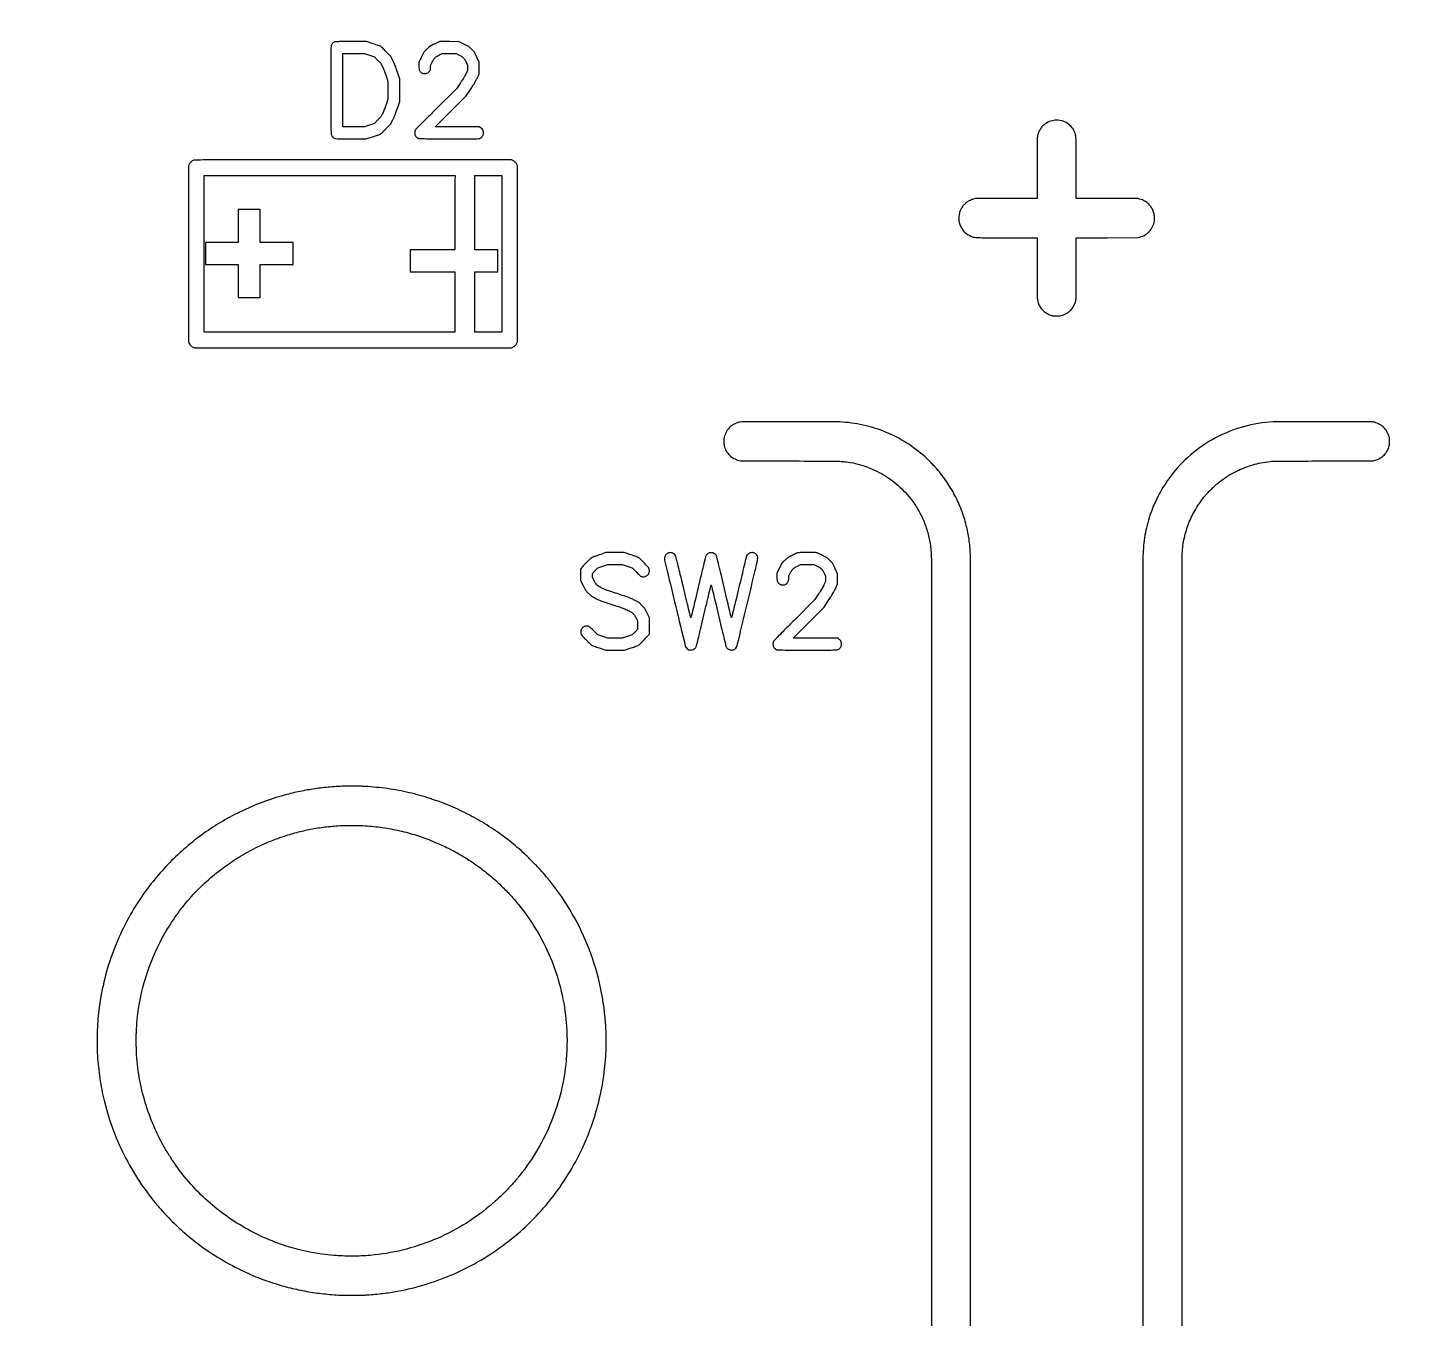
# Model space of a CAD drawing. Extents: x 949 to 24658, y 948 to 49051.
# Drawn here: x 11178 to 18200, y 5901 to 12379 of the extents above; entities that cross this region are included whole.
import ezdxf

# ---------------------------------------------------------------- set-up
doc = ezdxf.new("R2010")
doc.units = 0

msp = doc.modelspace()

# ---------------------------------------------------------------- linework, layer by layer
for points in [[(24557.45501, 40846.15625, -0.000005), (24557.576589, 33590.111823, -0.000003), (24557.572356, 24977, -0.000002), (24557.441941, 13479.946311, -0.000011), (24557.197838, 7129.844974)], [(15911.999293, 4890.31908, 0.000002), (15912.009113, 7290.79815, 0.000002), (15911.999293, 9689.929649, 0.010711), (15910.97974, 9737.5, 0.011373), (15908.481689, 9775.528062, 0.013221), (15904.330905, 9811.531441, 0.013559), (15898.398189, 9846.44037, 0.013326), (15890.552779, 9881.180131, 0.028563), (15866.102484, 9958.608504, 0.029551), (15833.216258, 10031.843384, 0.029498), (15791.863409, 10100.810428, 0.02824), (15742.122407, 10165.490308, 0.012133), (15730.542282, 10178.267251, 0.004587), (15713.768419, 10195.574864, 0.004636), (15696.474295, 10212.772887, 0.010495), (15682.999593, 10225.385142, 0.042361), (15588.739307, 10296.551035, 0.043397), (15484.569392, 10350.159401, 0.043222), (15372.306748, 10385.150698, 0.041335), (15254, 10400.99508, 0.012613), (15212.724818, 10402.039011, 0.000238), (14997.058019, 10401.949988, 0.000083), (14770.337637, 10401.71088, 0.038264), (14755.459597, 10400.55234, 0.074527), (14728.02466, 10391.975963, 0.073031), (14704.097415, 10375.691816, 0.072858), (14685.81671, 10353.176469, 0.073604), (14674.840105, 10326.439945, 0.037197), (14673.057686, 10315.946965, 0.023118), (14672.462298, 10303.467276, 0.023158), (14673.020123, 10291.041649, 0.038642), (14674.774105, 10280.725681, 0.065392), (14684.709675, 10255.577596, 0.068849), (14700.670924, 10234.333079, 0.068488), (14721.882767, 10218.133524, 0.063646), (14747.206105, 10207.773588), (14755.5, 10205.556467), (15007.5, 10204.954004, -0.000166), (15189.354591, 10204.459018, -0.003965), (15240.364631, 10203.89876, -0.014323), (15269.48599, 10202.512785, -0.017662), (15296.5, 10199.48758, -0.053321), (15394.563059, 10174.094233, -0.051582), (15486.212653, 10128.343932, -0.051504), (15566.680916, 10064.725214, -0.052827), (15631.682887, 9986.5, -0.032619), (15664.732622, 9929.119211, -0.034114), (15689.481776, 9868.764125, -0.033986), (15705.86661, 9805.389503, -0.031871), (15713.961616, 9739, -0.014401), (15714.998989, 9703.006321, -0.000002), (15715.022434, 7291.053811, -0.000001), (15715.030987, 4877.751754, -0.015597)], [(16974.752167, 5194.11873, -0.000164), (16974.465078, 5758.578639, -0.000013), (16974.22876, 7282.5, -0.000024), (16974.135421, 8425.268128, -0.000086), (16974.236771, 9158.294178, -0.000009), (16974.421001, 9721.572507, -0.014494), (16974.990455, 9740.982359, -0.039253), (16985.709281, 9818.857255, -0.040141), (17008.429872, 9893.49831, -0.040032), (17042.856625, 9963.733819, -0.0386), (17088.405865, 10028.5, -0.017438), (17100.477796, 10042.126943, -0.006391), (17118.442818, 10060.557182, -0.006391), (17136.873057, 10078.522204, -0.017438), (17150.5, 10090.594135, -0.013181), (17174.253876, 10109.172039, -0.015802), (17197.587198, 10125.333643, -0.015817), (17221.87527, 10139.97655, -0.013253), (17248.5, 10153.986999, -0.020474), (17288.786264, 10171.830865, -0.023264), (17328.735218, 10185.491844, -0.02283), (17370.437287, 10195.578823, -0.018399), (17416, 10202.692451, -0.024929), (17431.235973, 10203.73373, -0.002466), (17467.927471, 10204.227601, -0.001438), (17531.805798, 10204.588688, -0.000149), (17682, 10204.960973), (17933.5, 10205.509273), (17943.5, 10208.259529, 0.064656), (17968.107155, 10218.591451, 0.067838), (17988.81657, 10234.734615, 0.067792), (18004.460948, 10255.842048, 0.064429), (18014.22062, 10280.725681, 0.038256), (18015.987586, 10291.105118, 0.023256), (18016.555815, 10303.545988, 0.023243), (18015.965636, 10316.004079, 0.037783), (18014.181284, 10326.439945, 0.072777), (18003.096651, 10353.392915, 0.074011), (17984.803212, 10375.866143, 0.074107), (17960.781154, 10392.015572, 0.073259), (17933, 10400.538618, 0.035277), (17922.51985, 10401.388272, 0.001276), (17882.379109, 10401.702107, 0.001285), (17817.805543, 10401.876175, 0.000182), (17685, 10401.844511, 0.000308), (17592.476017, 10401.731785, 0.000467), (17512.00625, 10401.50906, 0.000169), (17442.645335, 10401.228853, 0.011741), (17431, 10400.90434, 0.054969), (17282.187438, 10376.7108, 0.054779), (17142.037436, 10320.661212, 0.054795), (17017.438552, 10235.53371, 0.055063), (16914.53366, 10125.5, 0.037248), (16858.918663, 10038.245198, 0.037977), (16817.274623, 9944.255688, 0.037845), (16790.2119, 9844.732761, 0.036445), (16778.020315, 9741, 0.011032), (16777.006036, 9695.051837, 0.000002), (16776.996294, 7295.597669, 0.000002), (16777.00627, 4896.810789, 0.010711)]]:
    msp.add_lwpolyline(points, format="xyb")
for points in [[(12718.69799, 12309.556065, 0.054955), (12712.678438, 12306.630273, 0.057735), (12707.549971, 12302.503687, 0.057285), (12703.468687, 12297.282218, 0.052646), (12700.540998, 12291.124273, 0.082033), (12699.571054, 12285.635459, 0.001083), (12699.256733, 12250.875812, 0.001546), (12699.044238, 12194.735288, 0.000173), (12699, 12067.052412, 0.000209), (12699.071642, 11895.317121, 0.009278), (12699.766158, 11859.50167, 0.048817), (12702.104183, 11842.35263, 0.13897), (12707.925896, 11831.925896, 0.082667), (12715.627624, 11826.422443, 0.089966), (12724.475558, 11823.916145, 0.023244), (12740.59647, 11823.107751, 0.000906), (12800.05515, 11823), (12876.754023, 11823), (12886.127011, 11825.907506, 0.002225), (12908.513434, 11832.961149, 0.003526), (12927.621925, 11839.224461, 0.002506), (12943.090885, 11844.502329, 0.039617), (12948.182723, 11846.73365, 0.059438), (12951.343199, 11848.946988, 0.007593), (12957.450717, 11854.578393, 0.007394), (12965.445685, 11862.406238, 0.003263), (12975.791576, 11872.977051), (12998.717706, 11896.709478), (13009.917041, 11918.604739, 0.006137), (13016.707375, 11932.292, 0.015668), (13021.191246, 11942.416265, 0.012181), (13025.626059, 11954.154673, 0.00253), (13032.808188, 11975), (13044.5, 12009.5), (13044.5, 12066.5), (13044.5, 12123.5), (13033.722549, 12156.5, 0.002726), (13026.990272, 12176.739283, 0.01323), (13022.80644, 12188.093971, 0.015957), (13018.38096, 12198.23724, 0.005206), (13011.222549, 12212.916423), (12999.5, 12236.332847), (12976.5, 12260.308331, 0.002898), (12967.423182, 12269.661013, 0.004034), (12959.182682, 12277.91972, 0.002495), (12952.167117, 12284.769504, 0.051219), (12949.845301, 12286.594292, 0.053931), (12947.161404, 12287.910675, 0.002299), (12937.211099, 12291.471302, 0.00392), (12925.344153, 12295.551996, 0.002778), (12911.967383, 12299.952384), (12877.744163, 12311), (12800.122082, 12310.956107, 0.00065), (12759.260379, 12310.879854, 0.003507), (12737.043455, 12310.653684, 0.003356), (12722.694127, 12310.310606, 0.078161)], [(13240, 12308.633327, 0.012121), (13236.723316, 12307.161941, 0.001645), (13229.946875, 12303.891968, 0.001894), (13221.943499, 12299.959869, 0.001596), (13213.5, 12295.738114), (13192.5, 12285.154151), (13178.9818, 12271.327076), (13165.4636, 12257.5), (13154.283223, 12234.787653, 0.002416), (13149.918665, 12225.812087, 0.003244), (13146.055944, 12217.634434, 0.002242), (13142.893516, 12210.744622, 0.034153), (13141.975572, 12208.287653, 0.053103), (13141.508252, 12205.764858, 0.009631), (13141.232795, 12201.004015, 0.009198), (13141.109735, 12194.894042, 0.005227), (13141.174149, 12187.5, 0.009671), (13141.655478, 12175.006538, 0.055275), (13142.765599, 12168.47237, 0.085423), (13145.074555, 12163.682178, 0.041476), (13149.479197, 12158.479197, 0.038848), (13153.651905, 12154.908997, 0.053777), (13157.916523, 12152.452312, 0.052837), (13162.665851, 12150.933034, 0.035825), (13168.300862, 12150.182504, 0.060739), (13177.426718, 12150.735642, 0.080734), (13185.242971, 12153.526832, 0.082136), (13191.675522, 12158.602231, 0.065394), (13196.735325, 12165.868239, 0.017905), (13198.603406, 12169.817062, 0.051591), (13199.506035, 12172.704533, 0.041467), (13199.89871, 12176.045342, 0.008529), (13200, 12181.982682), (13200, 12191.790618), (13207.899931, 12207.645309, -0.005345), (13212.578278, 12216.788313, -0.02399), (13215.624621, 12221.968422, -0.034363), (13218.601515, 12225.898332, -0.020266), (13222.649931, 12230.179119, -0.019889), (13226.874462, 12233.982536, -0.029568), (13230.882774, 12236.93029, -0.022591), (13235.938684, 12239.891311, -0.006829), (13243.868543, 12243.929119), (13258.237085, 12251), (13292.894936, 12251), (13327.552788, 12251), (13342.526394, 12243.613791, -0.005912), (13351.118767, 12239.248274, -0.024875), (13356.104906, 12236.315789, -0.034307), (13359.957587, 12233.387144, -0.019525), (13364.211051, 12229.363791, -0.019535), (13368.089045, 12225.074508, -0.032055), (13370.979668, 12221.125974, -0.023896), (13373.861025, 12216.094277, -0.006361), (13377.961051, 12207.809634), (13385, 12193.119267), (13385, 12178.960501), (13385, 12164.801735), (13377.186593, 12148.650867, -0.011838), (13372.307165, 12139.145536, -0.011943), (13366.997075, 12129.910285, -0.008973), (13360.056151, 12118.928606, -0.003203), (13349.770466, 12103.5), (13330.167747, 12074.5), (13227.674675, 11972.753295, 0.000522), (13176.116945, 11921.463966, 0.002381), (13146.297986, 11891.453756, 0.001432), (13125.98077, 11870.691979, 0.079358), (13122.856447, 11866.253295, 0.031735), (13121.768354, 11863.617435, 0.029103), (13120.985796, 11860.788279, 0.025515), (13120.462156, 11857.556845, 0.015438), (13120.15711, 11853.691619, 0.012632), (13120.05141, 11849.019814, 0.047547), (13120.336763, 11846.107307, 0.050605), (13121.158202, 11843.392393, 0.015635), (13122.926368, 11839.498004, 0.036187), (13125.505865, 11835.093587, 0.045511), (13128.525431, 11831.458107, 0.043625), (13132.260711, 11828.314934, 0.029474), (13137, 11825.387015, 0.116742), (13141.645501, 11824.141055, 0.003917), (13160.7956, 11823.72399, 0.002853), (13194.900714, 11823.443074, 0.000197), (13291.178553, 11823.237303, 0.000178), (13391.203625, 11823.098532, 0.003147), (13423.540596, 11823.268706, 0.006969), (13440.755958, 11823.707707, 0.079816), (13447.384136, 11825.042534, 0.058758), (13452.565713, 11827.709922, 0.04852), (13457.360963, 11831.665582, 0.048455), (13461.310429, 11836.47774, 0.058164), (13463.983554, 11841.685591, 0.089192), (13466.005632, 11852.790831, 0.093627), (13463.968843, 11863.70396, 0.094304), (13458.111848, 11873.061041, 0.091998), (13449.181872, 11879.709609), (13443.5, 11882.5), (13333.095474, 11883), (13222.690947, 11883.5), (13300.61735, 11961), (13378.543753, 12038.5), (13399.904707, 12070.366189, 0.002749), (13412.331884, 12089.127242, 0.010849), (13419.664958, 12100.879968, 0.013571), (13425.649605, 12111.604142, 0.00625), (13432.88283, 12125.866189), (13444.5, 12149.5), (13444.5, 12179), (13444.5, 12208.5), (13432.233488, 12233.44195), (13419.966977, 12258.383901), (13406.200051, 12272.150826), (13392.433126, 12285.917751), (13367.466563, 12298.208876), (13342.5, 12310.5), (13294, 12310.722288), (13245.5, 12310.944576)], [(12893.107048, 12242.985119), (12917.878478, 12234.970238), (12933.593546, 12218.575299), (12949.308614, 12202.18036), (12958.1396, 12184.84018, -0.008423), (12963.266187, 12174.340118, -0.01572), (12967.002326, 12165.647058, -0.012449), (12970.702239, 12155.497902, -0.003474), (12975.985293, 12139.434078), (12985, 12111.368155), (12985, 12066.585029), (12985, 12021.801902), (12976.135054, 11994.650951, -0.003948), (12971.111891, 11979.668319, -0.011154), (12967.289387, 11969.315356, -0.013491), (12963.44497, 11960.297468, -0.008564), (12958.507655, 11950), (12949.745201, 11932.5), (12933.800029, 11915.795902), (12917.854856, 11899.091803), (12893.019693, 11891.045902), (12868.184529, 11883), (12813.592265, 11883), (12759, 11883), (12759, 12067), (12759, 12251), (12813.667809, 12251), (12868.335618, 12251)], [(16336, 11915.900022, 0.081264), (16306.847475, 11908.99293, 0.078375), (16281.009166, 11893.107156, 0.076682), (16260.870878, 11869.680466, 0.072861), (16248.29697, 11840.870971, 0.059733), (16247.217879, 11833.570059, 0.003711), (16246.779998, 11811.671231, 0.002433), (16246.48505, 11773.392674, 0.000226), (16246.259108, 11678.774168), (16245.957503, 11523.048337), (16090.228751, 11522.738224), (15934.5, 11522.428111), (15926.5, 11520.141761, 0.024677), (15918.321079, 11517.361115, 0.016056), (15909.164006, 11513.390178, 0.01615), (15900.444263, 11508.921519, 0.028989), (15893.648482, 11504.624479, 0.04542), (15881.034971, 11493.726143, 0.040917), (15870.103828, 11480.363788, 0.041051), (15861.52824, 11465.448868, 0.046515), (15855.920938, 11449.933168, 0.097165), (15853.615943, 11411.629838, 0.098073), (15865.979396, 11375.432996, 0.098185), (15891.189891, 11346.71214, 0.097631), (15925.5, 11329.71289, 0.048715), (15938.439561, 11327.518234, 0.01226), (15959.819104, 11326.531152, 0.004983), (15998.245689, 11326.083401, 0.000421), (16097.223766, 11326), (16246, 11326), (16246, 11174.63099, 0.000365), (16246.079838, 11065.229792, 0.007232), (16246.613833, 11031.699127, 0.024623), (16248.067558, 11013.48076, 0.050021), (16251.323675, 10999.5, 0.056316), (16260.585019, 10979.893464, 0.054721), (16274.063235, 10962.639058, 0.054813), (16290.939488, 10948.744279, 0.056896), (16310.228802, 10939.051982, 0.015498), (16318.918979, 10936.162903, 0.032332), (16325.869116, 10934.569821, 0.029452), (16333.363869, 10933.804245, 0.010836), (16344, 10933.578342, 0.027595), (16359.549944, 10934.44399, 0.041764), (16372.840732, 10937.058919, 0.043254), (16385.168418, 10941.758275, 0.032605), (16397.787589, 10948.913964, 0.053686), (16414.639597, 10962.774271, 0.056378), (16427.843, 10979.695737, 0.05591), (16437.017315, 10999.271581, 0.05127), (16441.963997, 11020.973766, 0.028188), (16442.446477, 11028.352455, 0.000581), (16442.733963, 11065.339924, 0.00117), (16442.937665, 11113.050523, 0.000482), (16443, 11177.693565), (16443, 11325.939599), (16597.25, 11326.228971), (16751.5, 11326.518343), (16761.5, 11329.260106, 0.07374), (16790.546184, 11342.051055, 0.079751), (16813.755159, 11362.455847, 0.080765), (16829.198144, 11388.857499, 0.078321), (16835.694361, 11419.07525, 0.050698), (16834.736427, 11439.94186, 0.054347), (16829.57395, 11459.683761, 0.054299), (16820.273531, 11477.864412, 0.05045), (16807.075999, 11494.112908, 0.032944), (16797.271338, 11502.746397, 0.034396), (16786.552478, 11509.881969, 0.033238), (16774.618154, 11515.678095, 0.027037), (16761.175433, 11520.30667), (16753.5, 11522.493375), (16598.280188, 11522.767998), (16443.060376, 11523.042621), (16442.719831, 11677.271311, 0.000278), (16442.407272, 11790.389081, 0.007395), (16441.861032, 11820.553031, 0.029031), (16440.371144, 11836.890659, 0.046282), (16437.019266, 11850.5, 0.082162), (16421.674892, 11878.725822, 0.083784), (16398.144999, 11900.28525, 0.082999), (16368.637869, 11913.07239, 0.078606)], [(12010.5, 11714.963676, 0.059664), (12002.726445, 11711.399629, 0.05419), (11995.733613, 11706.002124, 0.053946), (11990.035568, 11699.201207, 0.057959), (11986.083938, 11691.494798), (11984, 11685.924975), (11984, 11245), (11984, 10804.075025), (11986.083938, 10798.505202, 0.058216), (11990.106774, 10790.669798, 0.055853), (11995.875807, 10783.851264, 0.055996), (12002.995252, 10778.493693, 0.059139), (12011, 10774.965931, 0.073475), (12020.409906, 10773.541122, 0.000358), (12117.459793, 10773.262368, 0.000589), (12284.83764, 10773.098695, 0.000032), (12812, 10773.238435), (13606.5, 10773.5), (13613.224765, 10776.685652, 0.043292), (13619.179184, 10780.165911, 0.043327), (13624.443606, 10784.618657, 0.043063), (13628.889855, 10789.939827, 0.041689), (13632.413459, 10796), (13635.5, 10802.5), (13635.5, 11245), (13635.5, 11687.5), (13632.413459, 11694, 0.041689), (13628.889855, 11700.060173, 0.043063), (13624.443606, 11705.381343, 0.043327), (13619.179184, 11709.834089, 0.043292), (13613.224765, 11713.314348), (13606.5, 11716.5), (12811.5, 11716.695135, 0.000033), (12291.10941, 11716.788068, 0.000568), (12119.799504, 11716.612483, 0.000296), (12019.163869, 11716.33539, 0.07699)], [(13322.625, 11634.875, 0.048494), (13322.368923, 11632.33515, 0.000055), (13322.183594, 11578.802828, 0.000519), (13322.045007, 11518.906684, 0.000319), (13322, 11448.379309), (13322, 11265.008619), (13209.75, 11264.754309), (13097.5, 11264.5), (13097.241461, 11209.75), (13096.982922, 11155), (13209.491461, 11155), (13322, 11155), (13322, 11003.5), (13322, 10852), (12692, 10852), (12062, 10852), (12062, 11245), (12062, 11638), (12692.625, 11638), (13323.25, 11638)], [(13557, 11245), (13557, 10852), (13489.5, 10852), (13422, 10852), (13422, 11003.5), (13422, 11155), (13480, 11155), (13538, 11155), (13538, 11210), (13538, 11265), (13480, 11265), (13422, 11265), (13421.986345, 11449.25, 0.000306), (13421.937715, 11520.054533, 0.000502), (13421.799577, 11580.0375, 0.000039), (13421.617278, 11633.894667, 0.064683), (13421.369714, 11635.75), (13420.766737, 11638), (13488.883369, 11638), (13557, 11638)], [(14070.5, 9741.573233, 0.001321), (14038.407934, 9730.591673, 0.007396), (14021.328333, 9724.412531, 0.012346), (14010.87496, 9720.1569, 0.061332), (14005.424377, 9716.935291, 0.025125), (14002.393598, 9714.348278, 0.002735), (13995.753335, 9708.008178, 0.003345), (13987.934552, 9700.358944, 0.002694), (13979.629153, 9692.034982, 0.002926), (13968.836922, 9680.972717, 0.012055), (13962.507636, 9674.083759, 0.01963), (13958.542009, 9669.177009, 0.050607), (13956.204776, 9665.272061), (13953.5, 9659.5), (13953.5, 9632.196084), (13953.5, 9604.892168), (13965.978445, 9580.196084), (13978.456891, 9555.5), (13991.978445, 9541.645136, 0.004431), (13997.41228, 9536.175176, 0.005538), (14002.556168, 9531.199535, 0.004522), (14006.950326, 9527.116986, 0.042151), (14009, 9525.541411, 0.020704), (14011.334708, 9524.174389, 0.001632), (14017.698092, 9520.820664, 0.002216), (14025.32243, 9516.877045, 0.001695), (14033.695633, 9512.628759), (14054.891266, 9501.964969), (14115.195633, 9482.357931, -0.000962), (14152.023445, 9470.305543, -0.007531), (14169.059772, 9464.407983, -0.015135), (14180.668116, 9459.790393, -0.013282), (14192.5, 9454.286199, -0.005001), (14202.294584, 9449.286368, -0.022215), (14207.881365, 9446.039837, -0.031751), (14212.152541, 9442.897321, -0.01893), (14216.833025, 9438.660753, -0.017349), (14221.134217, 9434.158736, -0.033795), (14224.180045, 9430.236909, -0.025476), (14227.16722, 9425.274105, -0.006155), (14231.583025, 9416.762496), (14239, 9402.024992), (14239, 9380.123941), (14239, 9358.222889), (14225.75, 9344.665114), (14212.5, 9331.107338), (14187.224456, 9323.053669), (14161.948913, 9315), (14126.202401, 9315), (14090.45589, 9315), (14065.385144, 9323.371396), (14040.314397, 9331.742793), (14020.145184, 9351.621396, 0.00596), (14005.407382, 9365.804519, 0.041163), (13997.559276, 9372.048085, 0.080911), (13991.201941, 9374.950406, 0.065455), (13983.760727, 9375.969278, 0.096881), (13972.184829, 9373.769335, 0.10022), (13962.447808, 9367.379681, 0.100446), (13955.978809, 9357.719413, 0.097771), (13953.705882, 9346.206795, 0.064189), (13954.74194, 9338.169625, 0.088287), (13957.788744, 9331.570153, 0.039407), (13964.638429, 9323.226948, 0.004145), (13982.301492, 9305.173663, 0.003255), (13991.826759, 9295.721933, 0.004635), (14000.419813, 9287.460199, 0.002641), (14007.761297, 9280.604537, 0.067011), (14010, 9279.032897, 0.034688), (14012.532887, 9277.935283, 0.001343), (14022.165625, 9274.561557, 0.00239), (14033.602817, 9270.651453, 0.001683), (14046.5, 9266.359234), (14079.5, 9255.5), (14126.5, 9255.5), (14173.5, 9255.5), (14207, 9266.35391, 0.002502), (14220.125042, 9270.679085, 0.003474), (14231.837789, 9274.694682, 0.002159), (14241.644919, 9278.18091, 0.043639), (14244.511623, 9279.506366, 0.068444), (14250.708675, 9284.28605, 0.002569), (14271.226104, 9305.360829, 0.002619), (14291.492232, 9326.61432, 0.0667), (14296.151958, 9333.097661), (14298.5, 9337.5), (14298.5, 9377.008268), (14298.5, 9416.516535), (14287, 9440.480947), (14275.5, 9464.445359), (14261.155992, 9479.135966), (14246.811983, 9493.826573), (14224.155992, 9505.471599, 0.005405), (14214.748613, 9510.17908, 0.005363), (14205.217698, 9514.69442, 0.005269), (14196.799683, 9518.46548, 0.020743), (14191.5, 9520.515848, 0.003005), (14180.058641, 9524.32848, 0.000174), (14144.972179, 9535.773133, 0.00028), (14110.339921, 9547.034885, 0.001039), (14088.5, 9554.073187, -0.019541), (14083.420739, 9555.920115, -0.006212), (14076.003125, 9559.05849, -0.00619), (14067.816277, 9562.764329, -0.006856), (14060, 9566.551153, -0.015387), (14044.528318, 9574.915946, -0.060368), (14035.885666, 9581.445279, -0.063148), (14029.247157, 9589.703709, -0.017874), (14021.103639, 9604.086014), (14013, 9619.672028), (14013, 9630.099411), (14013, 9640.526794), (14026.75, 9654.194334), (14040.5, 9667.861873), (14065.470303, 9676.430937), (14090.440605, 9685), (14126.470303, 9685.009407), (14162.5, 9685.018813), (14187.751445, 9676.374112), (14213.002889, 9667.729412), (14232.251445, 9648.056819, 0.005918), (14247.026291, 9633.309741, 0.046013), (14254.588318, 9627.186339, 0.09043), (14260.959279, 9624.429941, 0.057745), (14269, 9623.520687, 0.060338), (14277.475416, 9624.570924, 0.072967), (14284.883391, 9627.61161, 0.073967), (14291.029275, 9632.610415, 0.064321), (14295.800193, 9639.40998, 0.025576), (14297.21357, 9642.473749, 0.046754), (14297.993707, 9645.110659, 0.037427), (14298.366201, 9648.215828, 0.011106), (14298.473181, 9653, 0.010974), (14298.370711, 9657.699513, 0.035646), (14298.013226, 9660.794093, 0.045959), (14297.27934, 9663.36438, 0.02939), (14295.987211, 9666.191172, 0.066706), (14291.278361, 9672.776995, 0.002911), (14271.764842, 9693.317757, 0.003264), (14252.181257, 9713.428965, 0.056664), (14245.071596, 9719.165992, 0.050464), (14241.859717, 9720.776983, 0.003193), (14231.959038, 9724.477405, 0.004564), (14219.863603, 9728.785484, 0.00308), (14205.99051, 9733.48898), (14171.337829, 9745), (14125.918914, 9744.982815), (14080.5, 9744.96563)], [(14394.492278, 9743.20304, 0.065365), (14387.407146, 9739.662034, 0.067038), (14381.544036, 9734.437274, 0.066888), (14377.261921, 9727.836111, 0.064592), (14374.811291, 9720.260715, 0.020621), (14374.325261, 9716.876305, 0.035978), (14374.241783, 9714.044668, 0.031953), (14374.56562, 9711.010801, 0.012818), (14375.378202, 9706.915138, 0.003632), (14387.880175, 9653.219754, 0.000175), (14430.888559, 9474.667352, 0.000015), (14478.551168, 9277.123312, 0.049046), (14480.21958, 9272.327533, 0.105075), (14486.958004, 9263.318411, 0.09293), (14497.061523, 9257.345605, 0.093174), (14508.61819, 9255.447913, 0.106349), (14519.5, 9258.052797, 0.049496), (14524.35312, 9261.000108, 0.042789), (14528.795512, 9264.977362, 0.043644), (14532.404175, 9269.552669, 0.058283), (14534.770394, 9274.279021, 0.027716), (14536.022622, 9278.4402, 0.000128), (14546.657977, 9322.541866, 0.000606), (14558.676236, 9372.701142, 0.000383), (14572.581384, 9431.246481, -0.000301), (14586.391403, 9489.43361, -0.000502), (14598.10055, 9538.418467, -0.00001), (14608.754787, 9582.788939, -0.344845), (14609.016231, 9582.996481, -0.348581), (14609.277748, 9582.791834, -0.00001), (14620.051494, 9537.981779, -0.000499), (14631.892043, 9488.513173, -0.000299), (14645.858164, 9429.75, 0.000476), (14659.913959, 9370.702326, 0.000761), (14672.044065, 9320.29837, 0.000132), (14682.853099, 9275.733793, 0.043169), (14683.991099, 9272.350834, 0.075805), (14687.7653, 9266.358979, 0.059743), (14693.444806, 9261.19363, 0.058206), (14700.353041, 9257.398098, 0.063644), (14707.746038, 9255.439301, 0.059148), (14712.68626, 9255.371486, 0.03964), (14718.24735, 9256.404542, 0.038656), (14723.758535, 9258.355199, 0.046328), (14728.559769, 9261.041122, 0.147792), (14735.519124, 9269.741077, 0.028992), (14741.954475, 9288.949696, 0.007299), (14752.194198, 9328.933742, 0.000228), (14791.619499, 9493.12687, 0.00022), (14830.185726, 9654.378817, 0.006443), (14839.472639, 9695.63145, 0.023551), (14842.849238, 9716.363336, 0.133492), (14841.180835, 9727.324098, 0.055446), (14838.670789, 9731.635189, 0.037072), (14834.936382, 9735.961139, 0.036873), (14830.569273, 9739.721123, 0.051992), (14826.149166, 9742.330147, 0.065285), (14820.315623, 9744.127983, 0.0483), (14813.574303, 9744.614495, 0.047847), (14806.788256, 9743.795532, 0.060262), (14800.818397, 9741.709915, 0.038601), (14796.532908, 9739.177948, 0.042027), (14792.816729, 9736.080661, 0.042265), (14789.688412, 9732.422614, 0.039907), (14787.151989, 9728.222196, 0.055621), (14786.018128, 9725.138451, 0.000142), (14775.000197, 9680.296952, 0.000893), (14762.674737, 9629.681987, 0.000557), (14748.396506, 9570.299344, -0.000441), (14734.205489, 9511.219315, -0.000739), (14722.163217, 9461.600948, -0.000027), (14711.236697, 9416.879123, -0.611141), (14710.901965, 9416.799344, -0.118649), (14710.568861, 9417.452786, -0.000015), (14699.836363, 9462.237932, -0.000416), (14688.007963, 9511.784588, -0.000251), (14674.073465, 9570.5, 0.000474), (14660.056739, 9629.445034, 0.000758), (14647.964394, 9679.746174, 0.000129), (14637.183867, 9724.242975, 0.043932), (14636.0665, 9727.550805, 0.046079), (14633.673372, 9731.873062, 0.044496), (14630.504196, 9735.738939, 0.043671), (14626.639707, 9739.046422, 0.041054), (14622.181603, 9741.709915, 0.021435), (14618.910468, 9743.145743, 0.040564), (14616.153023, 9743.96761, 0.037089), (14613.140006, 9744.375145, 0.015076), (14609, 9744.5, 0.015076), (14604.859994, 9744.375145, 0.037089), (14601.846977, 9743.96761, 0.040564), (14599.089532, 9743.145743, 0.021435), (14595.818397, 9741.709915, 0.041087), (14591.354426, 9739.04251, 0.043786), (14587.48825, 9735.731146, 0.044686), (14584.325378, 9731.865295, 0.046596), (14581.949968, 9727.550805, 0.043113), (14580.83992, 9724.245249, 0.000126), (14570.065488, 9679.746174, 0.000743), (14557.978757, 9629.445046, 0.000465), (14543.965544, 9570.5, -0.000266), (14530.031794, 9511.785647, -0.00044), (14518.200508, 9462.242399, -0.000016), (14507.463617, 9417.462956, -0.125891), (14507.121233, 9416.814549, -0.601309), (14506.777218, 9416.901753, -0.000028), (14495.813737, 9461.757003, -0.000755), (14483.73276, 9511.521795, -0.00045), (14469.5, 9570.772683, 0.000326), (14448.798839, 9657.046008, 0.002339), (14438.584627, 9698.636276, 0.002182), (14431.986298, 9724.491746, 0.071648), (14429.5, 9730.417206, 0.085393), (14422.954517, 9738.021479, 0.085089), (14414.236464, 9743.012468, 0.085212), (14404.365214, 9744.810402, 0.08598)], [(15042.341311, 9743.565566, 0.039996), (15037.461145, 9741.599003, 0.001168), (15017.576166, 9731.614147, 0.001356), (14997.973635, 9721.646882, 0.033095), (14992.730432, 9718.509104, 0.032188), (14991.557443, 9717.580188, 0.001354), (14987.618653, 9714.00635, 0.00233), (14982.97899, 9709.733836, 0.001654), (14977.813556, 9704.900538), (14964.666248, 9692.516789), (14952.083124, 9667.028875), (14939.5, 9641.540961), (14939.5, 9622.520481, 0.002506), (14939.558348, 9610.877461, 0.021689), (14939.835149, 9605.698285, 0.04815), (14940.485969, 9602.367977, 0.050426), (14941.756139, 9599.277804, 0.032644), (14944.595193, 9594.709084, 0.041718), (14947.804242, 9590.935055, 0.043036), (14951.506645, 9587.837259, 0.038574), (14955.818397, 9585.290085, 0.021317), (14959.09708, 9583.850018, 0.041059), (14961.844592, 9583.032651, 0.037506), (14964.847661, 9582.6336, 0.014973), (14969, 9582.520687, 0.03738), (14975.251247, 9583.006022, 0.056029), (14980.530558, 9584.433903, 0.058139), (14985.219278, 9586.948288, 0.044283), (14989.691358, 9590.691358, 0.045365), (14993.870482, 9595.706387, 0.064821), (14996.514465, 9600.852642, 0.054128), (14998.041902, 9607.176676, 0.022098), (14998.790599, 9616), (14999.256177, 9627.5), (15006.518015, 9642, -0.02214), (15013.499316, 9654.522826, -0.061009), (15019.801187, 9662.400629, -0.056287), (15028.10837, 9668.871342, -0.01674), (15042.124508, 9676.818979), (15057.749015, 9685), (15091.386269, 9685), (15125.023522, 9685), (15140.761761, 9677.084801, -0.019078), (15154.474124, 9669.519844, -0.061834), (15162.632607, 9663.111831, -0.061854), (15168.975202, 9654.90457, -0.019099), (15176.427559, 9641.138815), (15184, 9625.77763), (15184, 9612.58885), (15184, 9599.40007), (15175.649772, 9582.421204, -0.010839), (15170.582461, 9572.657877, -0.010919), (15165.108723, 9563.147628, -0.008637), (15158.189567, 9552.144828, -0.003559), (15148.454675, 9537.471169), (15129.609806, 9509.5), (15026.876756, 9406.214153, 0.000541), (14976.352439, 9355.307934, 0.002244), (14946.019403, 9324.403247, 0.001213), (14924.870108, 9302.555274, 0.077422), (14921.821853, 9298.214153, 0.030474), (14920.651245, 9295.419914, 0.040487), (14919.956941, 9292.754944, 0.031999), (14919.605027, 9289.567401, 0.011496), (14919.5, 9285, 0.010845), (14919.607426, 9280.04773, 0.042239), (14919.997719, 9277.010584, 0.051485), (14920.851965, 9274.390005, 0.02184), (14922.5, 9271.077544, 0.049624), (14925.526227, 9266.696603, 0.03675), (14929.657082, 9262.496945, 0.03723), (14934.268825, 9259.021801, 0.057858), (14938.735728, 9256.832262, 0.081974), (14943.072003, 9256.058488, 0.00107), (14970.6858, 9255.758551, 0.001862), (15012.331776, 9255.550429, 0.000318), (15091.5, 9255.5, 0.000199), (15187.123573, 9255.538108, 0.002914), (15220.852896, 9255.761559, 0.005137), (15239.399859, 9256.183152, 0.083966), (15245.471834, 9257.417427, 0.144886), (15258.555359, 9267.484921, 0.141409), (15264.206293, 9283.149331, 0.140388), (15260.657492, 9299.502974, 0.142214), (15249, 9311.401216), (15243.5, 9314.5), (15132.03198, 9314.767077), (15020.563961, 9315.034153), (15098.144633, 9392.767077), (15175.725306, 9470.5), (15197.446341, 9502.802083, 0.002647), (15210.110235, 9521.85198, 0.010842), (15217.478684, 9533.612254, 0.013856), (15223.422842, 9544.230932, 0.006499), (15230.547666, 9558.270497, 0.004283), (15234.981631, 9567.495357, 0.005516), (15238.889326, 9576.050767, 0.00427), (15242.018007, 9583.271272, 0.047306), (15242.963977, 9586.267635, 0.048626), (15243.817843, 9593.719593, 0.004363), (15243.971975, 9612.554464, 0.004377), (15243.796906, 9631.384942, 0.04834), (15242.935445, 9638.865406, 0.047933), (15241.955131, 9641.957073, 0.004178), (15238.657385, 9649.51964, 0.005459), (15234.541775, 9658.482259, 0.004216), (15229.866742, 9668.164627), (15217.862594, 9692.5), (15204.681297, 9705.546458), (15191.5, 9718.592915), (15168.705907, 9730.271773, 0.002485), (15159.648357, 9734.855833, 0.003213), (15151.28839, 9738.967842, 0.002437), (15144.246815, 9742.333099, 0.02842), (15141.42096, 9743.475315, 0.063766), (15137.345693, 9744.301152, 0.010815), (15129.4069, 9744.705979, 0.00659), (15116.470608, 9744.914785, 0.00111), (15091.715053, 9744.933104, 0.001351), (15069.316387, 9744.839446, 0.005202), (15055.398161, 9744.598818, 0.005852), (15046.057242, 9744.23065, 0.063088)], [(12756, 8571.33069, 0.01352), (12675.905295, 8565.658977, 0.015223), (12599.361485, 8555.793783, 0.015461), (12524.645621, 8541.460039, 0.014908), (12450.037041, 8522.387475, 0.043921), (12240.583291, 8441.659495, 0.04389), (12048.396814, 8325.571133, 0.043918), (11879.535625, 8177.800236, 0.044101), (11739.339046, 8003, 0.028374), (11665.458303, 7877.224752, 0.028561), (11606.472975, 7744.16434, 0.028548), (11563.013591, 7605.188631, 0.028289), (11535.510377, 7461.743855, 0.022735), (11525.548459, 7348.068012, 0.022325), (11525.857654, 7233.262261, 0.02229), (11536.410998, 7118.761951, 0.02249), (11557.099624, 7006, 0.030137), (11600.282658, 6859.518172, 0.029764), (11660.909623, 6718.660537, 0.029793), (11737.76773, 6586.128796, 0.030334), (11829.412096, 6464.505509, 0.009878), (11860.134509, 6429.908483, 0.008513), (11893.735972, 6394.762166, 0.008486), (11928.639405, 6360.654425, 0.009619), (11963.275851, 6329.176627, 0.026299), (12064.629351, 6249.563861, 0.025019), (12175.437792, 6179.594366, 0.02502), (12292.674592, 6121.046704, 0.02631), (12413.250868, 6075.588769, 0.016004), (12495.439484, 6052.318131, 0.016801), (12577.632997, 6034.772452, 0.016719), (12661.198512, 6022.716802, 0.015511), (12747.5, 6015.900181, 0.010879), (12773.941045, 6015.211365, 0.003018), (12815.437534, 6015.283923, 0.002908), (12856.683463, 6015.844915, 0.012783), (12881, 6016.939429, 0.005839), (12921.966301, 6020.315414, 0.007005), (12960.422477, 6024.481431, 0.0073), (12997.295635, 6029.546863, 0.007607), (13033.5, 6035.625017, 0.058505), (13319.212586, 6123.513218, 0.058675), (13576.493259, 6275.129635, 0.058664), (13791.558663, 6482.393604, 0.058441), (13952.926182, 6734.190691, 0.007753), (13970.963729, 6772.737458, 0.008723), (13987.075131, 6810.348423, 0.008701), (14001.89897, 6848.582011, 0.007638), (14016.068912, 6889, 0.024585), (14050.03007, 7010.405403, 0.024651), (14071.873667, 7134.448532, 0.02468), (14081.383979, 7259.895795, 0.02478), (14078.46523, 7385.5, 0.03895), (14048.424603, 7583.404413, 0.039165), (13988.083444, 7773.876978, 0.03917), (13898.785838, 7952.589497, 0.038978), (13782.5805, 8115.5, 0.011947), (13749.929961, 8152.621115, 0.008738), (13712.003089, 8192.303718, 0.008704), (13672.484154, 8230.864925, 0.011413), (13635, 8264.606392, 0.020635), (13556.155883, 8326.918359, 0.01956), (13471.055779, 8383.704344, 0.019527), (13381.628555, 8433.757454, 0.020389), (13289.82719, 8475.908829, 0.02139), (13185.165909, 8513.745813, 0.021916), (13078.493458, 8542.157404, 0.021844), (12969.40187, 8561.197915, 0.020931), (12857.5, 8570.987311, 0.008483), (12838.158493, 8571.537497, 0.002023), (12805.970727, 8571.776593, 0.001941), (12773.893531, 8571.760568, 0.009819)], [(12859.5, 8373.961612, -0.019823), (12947.492817, 8365.665251, -0.020277), (13033.882648, 8350.462338, -0.020351), (13118.453219, 8328.376951, -0.020315), (13201, 8299.477433, -0.015783), (13264.499944, 8271.957678, -0.01576), (13326.168469, 8240.474559, -0.015852), (13385.375411, 8205.365497, -0.016446), (13441.5, 8166.98191, -0.00833), (13473.658018, 8142.566401, -0.009749), (13503.313202, 8118.312341, -0.00974), (13532.024901, 8092.899758, -0.008283), (13561.346056, 8065, -0.00616), (13585.025123, 8041.128426, -0.00838), (13605.751412, 8018.981302, -0.00841), (13625.666529, 7996.214709, -0.006274), (13646.885145, 7970.470053, -0.037152), (13737.744901, 7838.3711, -0.037192), (13808.017297, 7694.326142, -0.037153), (13856.23325, 7541.311321, -0.036904), (13881.407814, 7382.5, -0.011662), (13884.175416, 7336.515764, -0.010485), (13884.93054, 7288.790055, -0.010404), (13883.681261, 7240.669815, -0.010978), (13880.434703, 7193.5, -0.036995), (13854.801992, 7039.210256, -0.036208), (13806.599324, 6889.231408, -0.036161), (13737.190938, 6747.591643, -0.036681), (13648.389938, 6618.142921, -0.012726), (13613.267482, 6576.447751, -0.012375), (13575.749244, 6536.194324, -0.012389), (13536.327814, 6497.88993, -0.012825), (13495.5, 6462.0376, -0.038229), (13361.916567, 6366.966729, -0.037875), (13215.011105, 6293.008268, -0.037886), (13058.670644, 6242.073665, -0.038298), (12897, 6215.542693, -0.011177), (12852.102882, 6212.676895, -0.009663), (12804.887303, 6211.634912, -0.009736), (12758.099736, 6212.417822, -0.011966), (12714.5, 6215.042808, -0.056004), (12475.190344, 6262.546409, -0.056308), (12252.856737, 6361.926023, -0.05643), (12058.715681, 6508.163885, -0.056716), (11902.555905, 6693.878188, -0.012248), (11872.342376, 6741.924342, -0.01306), (11845.18585, 6790.388972, -0.013152), (11820.769137, 6839.879232, -0.012823), (11798.770223, 6891, -0.029942), (11757.676714, 7014.644474, -0.030171), (11731.770984, 7141.999016, -0.030155), (11721.371965, 7271.612178, -0.029837), (11726.575745, 7402, -0.050064), (11768.961802, 7611.539392, -0.049388), (11852.263191, 7809.487497, -0.049427), (11972.692502, 7987.115673, -0.050306), (12125, 8136.496594, -0.021973), (12204.374956, 8194.519759, -0.022609), (12287.802897, 8244.765209, -0.022688), (12375.136548, 8287.114094, -0.022493), (12466.19781, 8321.509983, -0.016298), (12536.187524, 8341.907763, -0.017216), (12606.095579, 8357.288493, -0.016989), (12677.754806, 8367.983812, -0.01501), (12753, 8374.331922, -0.012835), (12769.465031, 8374.800972, -0.001572), (12805.516661, 8374.788954, -0.001679), (12841.492126, 8374.543082, -0.011044)]]:
    msp.add_lwpolyline(points, format="xyb", close=True)
msp.add_lwpolyline([(12234, 11384.5), (12234, 11302), (12151.5, 11302), (12069, 11302), (12069, 11246.5), (12069, 11191), (12151.5, 11191), (12234, 11191), (12234, 11108.5), (12234, 11026), (12289, 11026), (12344, 11026), (12344, 11108.494222), (12344, 11190.988444), (12426.75, 11191.244222), (12509.5, 11191.5), (12509.5, 11246.5), (12509.5, 11301.5), (12426.75, 11301.755778), (12344, 11302.011556), (12344, 11384.505778), (12344, 11467), (12289, 11467), (12234, 11467)], close=True)

doc.saveas('drawing.dxf')
